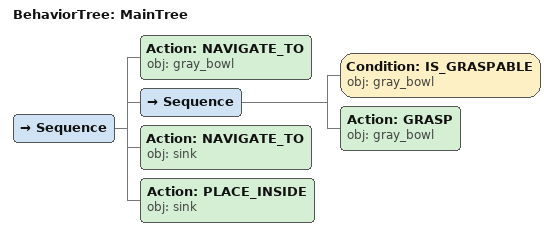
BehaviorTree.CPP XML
<root main_tree_to_execute="MainTree">
  <BehaviorTree ID="MainTree">
    <Sequence>
      <!-- Navigate to gray_bowl -->
      <Action ID="NAVIGATE_TO" obj="gray_bowl" />
      <Sequence>
        <!-- Check gray_bowl is graspable before GRASP -->
        <Condition ID="IS_GRASPABLE" obj="gray_bowl" />
        <!-- Grasp gray_bowl -->
        <Action ID="GRASP" obj="gray_bowl" />
      </Sequence>
      <!-- Navigate to sink -->
      <Action ID="NAVIGATE_TO" obj="sink" />
      <!-- Place inside sink -->
      <Action ID="PLACE_INSIDE" obj="sink" />
    </Sequence>
  </BehaviorTree>
</root>
